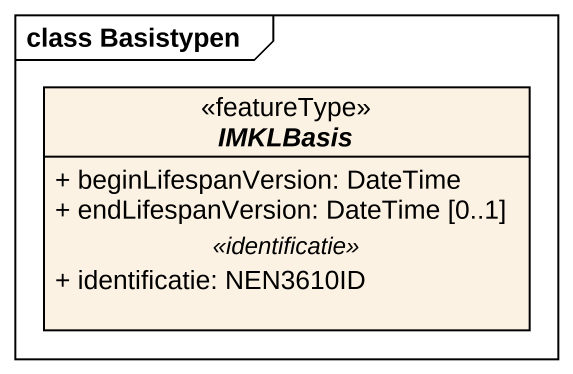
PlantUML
@startuml
mainframe class Basistypen
hide circle
hide empty members
skinparam classAttributeIconSize 0
abstract class IMKLBasis <<featureType>> #FCF2E3 {
  + beginLifespanVersion: DateTime
  + endLifespanVersion: DateTime [0..1]
  .. <<identificatie>> ..
  + identificatie: NEN3610ID
}
@enduml
